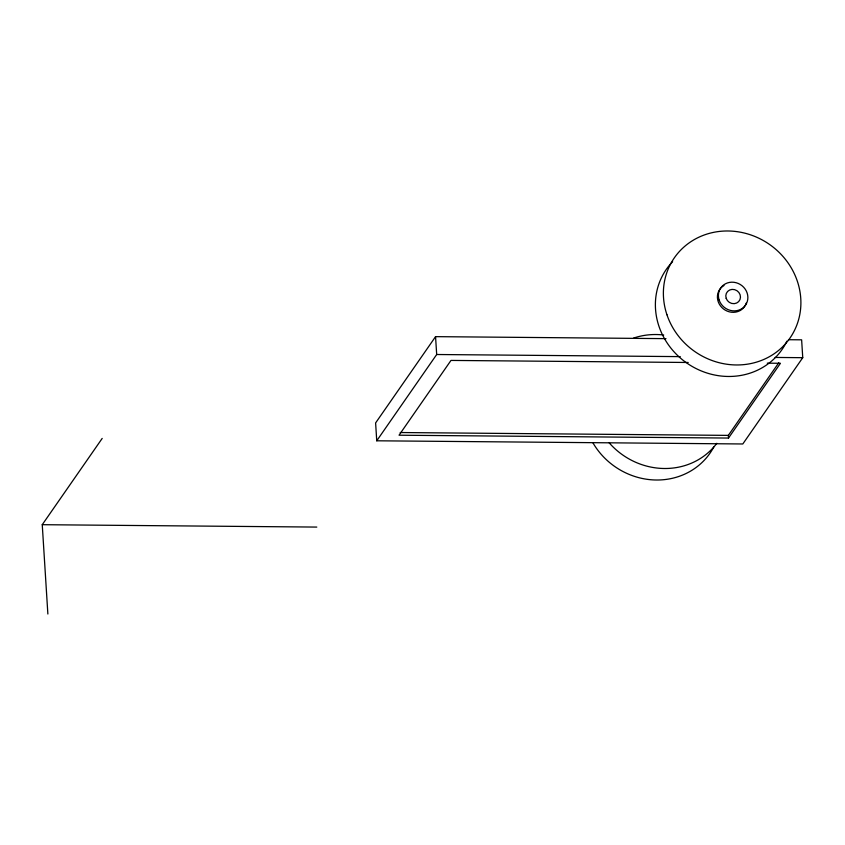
<?xml version="1.0" encoding="UTF-8"?>
<svg xmlns="http://www.w3.org/2000/svg" width="845" height="845" viewBox="0 0 845 845"><rect width="100%" height="100%" fill="white"/><g stroke="black" fill="none" stroke-linecap="round" stroke-linejoin="round"><path stroke-width="1.27" d="M47.869 614.019L42.25 524.692L102.192 438.407M665.997 338.644L435.555 336.648L375.613 422.933L376.743 440.794L742.808 443.974L802.75 357.688L801.63 339.827L788.459 339.711M376.743 440.794L436.685 354.509L435.555 336.648M688.2 362.484L450.987 360.424L399.041 435.207L728.496 438.059L728.327 435.386L778.773 362.769M728.496 438.059L780.453 363.287L767.271 363.17M436.685 354.509L680.288 356.622M775.097 357.446L802.75 357.688M400.192 432.534L728.327 435.386M42.25 524.692L316.801 527.079M786.875 341.158A70.378 65.297 34.8 0 1 686.858 363.075A70.378 65.297 34.8 0 1 672.631 261.686M746.272 302.996A15.083 13.985 34.8 0 1 723.383 308.89A15.083 13.985 34.8 0 1 724.007 285.483M716.835 443.298A70.378 65.297 34.8 0 1 609.182 442.822M633.581 338.084A70.378 65.297 34.8 0 1 663.705 335.011M713.771 447.026A70.378 65.297 34.8 0 1 654.516 479.971A70.378 65.297 34.8 0 1 592.852 442.695M666.937 314.741A70.378 65.297 34.8 0 0 783.653 345.763A70.378 65.297 34.8 0 0 745.839 233.421A70.378 65.297 34.8 0 0 666.937 314.741M726.182 298.327A7.51 6.961 34.8 0 0 738.636 301.633A7.51 6.961 34.8 0 0 734.601 289.645A7.51 6.961 34.8 0 0 726.182 298.327M719.169 300.123A15.083 13.985 34.8 0 0 744.181 306.777A15.083 13.985 34.8 0 0 736.079 282.705A15.083 13.985 34.8 0 0 719.169 300.123"/></g></svg>
